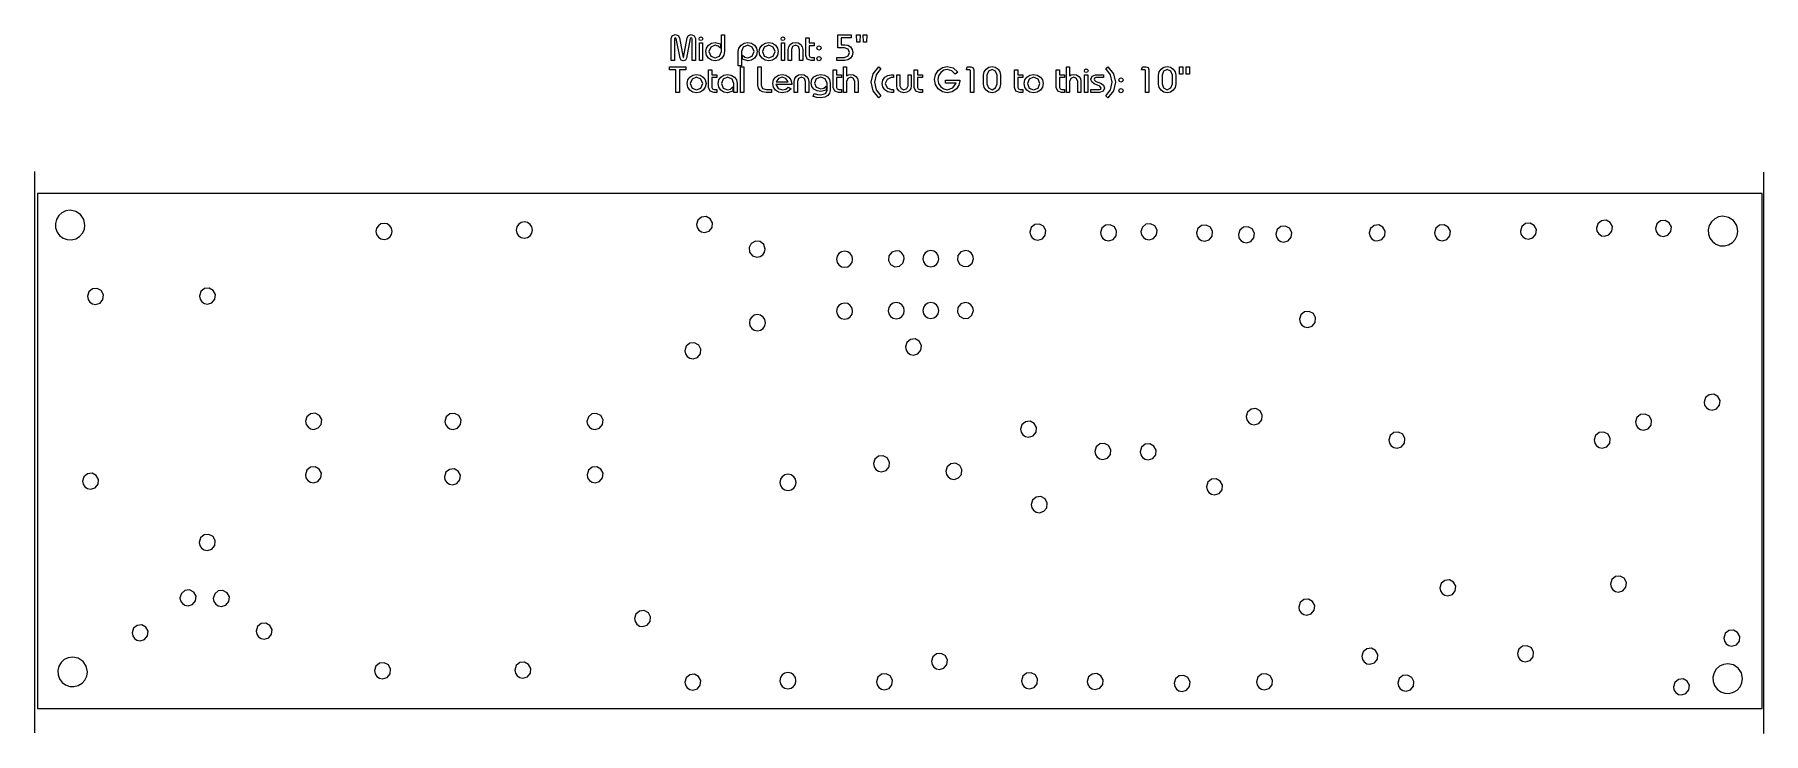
# Model space of a CAD drawing. Extents: x 17 to 271, y 795 to 897.
import ezdxf

# ---------------------------------------------------------------- set-up
doc = ezdxf.new("R2010")
doc.units = 0

msp = doc.modelspace()

# ---------------------------------------------------------------- linework, layer by layer
at = {"layer": 'cut_line_FIRST', "color": 7}
msp.add_lwpolyline([(270.73, 877.127113), (270.73, 794.6467)], dxfattribs=at)
at = {"layer": 'cut_line_LAST', "color": 7}
msp.add_lwpolyline([(16.668261, 877.230043), (16.668261, 794.74963)], dxfattribs=at)
at = {"layer": 'Layer 1', "color": 7}
for points in [[(110.21187, 893.528698), (110.21187, 896.743324), (110.3855, 897.158115), (110.82441, 897.326925), (111.22473, 897.203934), (111.4273, 896.856668), (111.96508, 893.974839), (111.99398, 893.950719), (112.02288, 893.974839), (112.56066, 896.856668), (112.76082, 897.203934), (113.16355, 897.326925), (113.60005, 897.158115), (113.77609, 896.743324), (113.77609, 893.528698), (113.28172, 893.528698), (113.28172, 896.724032), (113.24312, 896.818082), (113.14902, 896.856672), (113.01639, 896.733682), (112.47137, 893.851853), (112.30738, 893.579345), (111.99388, 893.480475), (111.67796, 893.579345), (111.51639, 893.851853), (110.97137, 896.733682), (110.83874, 896.856672), (110.74464, 896.818082), (110.70604, 896.724032), (110.70604, 893.528698), (110.21187, 893.528698)], [(114.59128, 896.991716), (114.78662, 896.909726), (114.86862, 896.7168), (114.78662, 896.519051), (114.59128, 896.439471), (114.39595, 896.519051), (114.31635, 896.7168), (114.39595, 896.909726), (114.59128, 896.991716), (114.59128, 896.991716)], [(115.75848, 894.823713), (116.02858, 894.170177), (116.68212, 893.90008), (117.33324, 894.170177), (117.60575, 894.823713), (117.60575, 897.276282), (118.076, 897.276282), (118.076, 894.823713), (117.974112, 894.296784), (117.66845, 893.863907), (117.21749, 893.579341), (116.68212, 893.480471), (116.14434, 893.579341), (115.69578, 893.863907), (115.390118, 894.296784), (115.28823, 894.823713), (115.390118, 895.351244), (115.69578, 895.78593), (116.14434, 896.068084), (116.68212, 896.166954), (117.45864, 895.94509), (117.45864, 895.322904), (117.12826, 895.631585), (116.68212, 895.747341), (116.02858, 895.474833), (115.75848, 894.823709), (115.75848, 894.823713)], [(126.64432, 896.991716), (126.83966, 896.909726), (126.92166, 896.7168), (126.83966, 896.519051), (126.64432, 896.439471), (126.44898, 896.519051), (126.36938, 896.7168), (126.44898, 896.909726), (126.64432, 896.991716), (126.64432, 896.991716)], [(134.68933, 895.395255), (134.68933, 897.276282), (136.65476, 897.276282), (136.65476, 896.832552), (135.1837, 896.832552), (135.1837, 895.838985), (135.72148, 895.838985), (136.19294, 895.756388), (136.58, 895.508599), (136.840452, 895.138422), (136.92727, 894.683841), (136.840452, 894.228657), (136.58, 893.856672), (136.19294, 893.610691), (135.72148, 893.528698), (134.57598, 893.528698), (134.57598, 893.972428), (135.70701, 893.972428), (136.21585, 894.184646), (136.43289, 894.683841), (136.21585, 895.185448), (135.70701, 895.395255), (134.68933, 895.395255)], [(137.52051, 896.210367), (137.47711, 897.276282), (138.01007, 897.276282), (137.96427, 896.210367), (137.52051, 896.210367)], [(138.49961, 896.210367), (138.45381, 897.276282), (138.98677, 897.276282), (138.94337, 896.210367), (138.49961, 896.210367)], [(114.35977, 893.528698), (114.35977, 896.116315), (114.83003, 896.116315), (114.83003, 893.528698), (114.35977, 893.528698)], [(121.47391, 895.747345), (120.82037, 895.474837), (120.55028, 894.823713), (120.55028, 892.737703), (120.08002, 892.737703), (120.08002, 894.823713), (120.18372, 895.347024), (120.48758, 895.781107), (120.93613, 896.065672), (121.47391, 896.166958), (122.00928, 896.068088), (122.46024, 895.785934), (122.76591, 895.351248), (122.8678, 894.823717), (122.76591, 894.296788), (122.46024, 893.863911), (122.00928, 893.579345), (121.47391, 893.480475), (120.69738, 893.697516), (120.69738, 894.319702), (121.03018, 894.013432), (121.47391, 893.900088), (122.12504, 894.170185), (122.39754, 894.823721), (122.12504, 895.474845), (121.47391, 895.747353), (121.47391, 895.747345)], [(124.5559, 896.166958), (125.09127, 896.068088), (125.54223, 895.785934), (125.8479, 895.351248), (125.94979, 894.823717), (125.8479, 894.296788), (125.54223, 893.863911), (125.09127, 893.579345), (124.5559, 893.480475), (124.01812, 893.579345), (123.56957, 893.863911), (123.2639, 894.296788), (123.16201, 894.823717), (123.2639, 895.351248), (123.56957, 895.785934), (124.01812, 896.068088), (124.5559, 896.166958), (124.5559, 896.166958)], [(123.63227, 894.823713), (123.90236, 894.170177), (124.5559, 893.90008), (125.20702, 894.170177), (125.47953, 894.823713), (125.20702, 895.474837), (124.5559, 895.747345), (123.90236, 895.474837), (123.63227, 894.823713), (123.63227, 894.823713)], [(126.41281, 893.528698), (126.41281, 896.116315), (126.88307, 896.116315), (126.88307, 893.528698), (126.41281, 893.528698)], [(127.88628, 895.144452), (127.88628, 893.528698), (127.41603, 893.528698), (127.41603, 895.144452), (127.4932, 895.544773), (127.72471, 895.872747), (128.070165, 896.093405), (128.48917, 896.166958), (128.904567, 896.093405), (129.24882, 895.872747), (129.482137, 895.543567), (129.55991, 895.144452), (129.55991, 893.528698), (129.08966, 893.528698), (129.08966, 895.144452), (128.91361, 895.568888), (128.48917, 895.747345), (128.06233, 895.568888), (127.88628, 895.144452), (127.88628, 895.144452)], [(130.00364, 896.832552), (130.4739, 896.832552), (130.4739, 896.116315), (131.2239, 896.116315), (131.2239, 895.696702), (130.4739, 895.696702), (130.4739, 894.249758), (130.5776, 894.035129), (130.84046, 893.948309), (131.2239, 893.948309), (131.2239, 893.528695), (130.78981, 893.528695), (130.22068, 893.728856), (130.00364, 894.240109), (130.00364, 896.832552)], [(131.93772, 895.672586), (132.15959, 895.578536), (132.25359, 895.356671), (132.15959, 895.132395), (131.93772, 895.040755), (131.71345, 895.132395), (131.62185, 895.356671), (131.71345, 895.578536), (131.93772, 895.672586), (131.93772, 895.672586)], [(110.9281, 888.836743), (110.9281, 892.155067), (109.97071, 892.155067), (109.97071, 892.584327), (112.37987, 892.584327), (112.37987, 892.155067), (111.42248, 892.155067), (111.42248, 888.836743), (110.9281, 888.836743)], [(115.70784, 892.140597), (116.1781, 892.140597), (116.1781, 891.42436), (116.9281, 891.42436), (116.9281, 891.004747), (116.1781, 891.004747), (116.1781, 889.557804), (116.2818, 889.343174), (116.54466, 889.256354), (116.9281, 889.256354), (116.9281, 888.83674), (116.49401, 888.83674), (115.92488, 889.036901), (115.70784, 889.548154), (115.70784, 892.140597)], [(120.40558, 888.836743), (120.40558, 892.584327), (120.87584, 892.584327), (120.87584, 888.836743), (120.40558, 888.836743)], [(122.97391, 889.902658), (122.97391, 892.584327), (123.46828, 892.584327), (123.46828, 889.902658), (123.646132, 889.425167), (124.17969, 889.266003), (124.97069, 889.266003), (124.97069, 888.836743), (124.17969, 888.836743), (123.656385, 888.904267), (123.27777, 889.10684), (123.049875, 889.442048), (122.97391, 889.902658), (122.97391, 889.902658)], [(131.93772, 894.112299), (132.15959, 894.018249), (132.25359, 893.796384), (132.15959, 893.572108), (131.93772, 893.480468), (131.71345, 893.572108), (131.62185, 893.796384), (131.71345, 894.018249), (131.93772, 894.112299), (131.93772, 894.112299)], [(134.04061, 892.140594), (134.51087, 892.140594), (134.51087, 891.424357), (135.26087, 891.424357), (135.26087, 891.004744), (134.51087, 891.004744), (134.51087, 889.557801), (134.61457, 889.343171), (134.87743, 889.256351), (135.26087, 889.256351), (135.26087, 888.836737), (134.82679, 888.836737), (134.25765, 889.036898), (134.04061, 889.548151), (134.04061, 892.140594)], [(135.53097, 888.83674), (135.53097, 892.584324), (136.00122, 892.584324), (136.00122, 891.248313), (136.25444, 891.409888), (136.60412, 891.474998), (137.01951, 891.401445), (137.36376, 891.180787), (137.597078, 890.851607), (137.67485, 890.452492), (137.67485, 888.836738), (137.2046, 888.836738), (137.2046, 890.452492), (137.02855, 890.876929), (136.60412, 891.055385), (136.17727, 890.876929), (136.00122, 890.452492), (136.00122, 888.836738), (135.53097, 888.83674)], [(141.02453, 892.319051), (140.320948, 891.423152), (140.08642, 890.317446), (140.320948, 889.213549), (141.02453, 888.313429), (140.71826, 888.045745), (139.891693, 889.081515), (139.61617, 890.317446), (139.891693, 891.552171), (140.71826, 892.584324), (141.02453, 892.319051)], [(145.94655, 892.140594), (146.4168, 892.140594), (146.4168, 891.424357), (147.1668, 891.424357), (147.1668, 891.004744), (146.4168, 891.004744), (146.4168, 889.557801), (146.5205, 889.343171), (146.78336, 889.256351), (147.1668, 889.256351), (147.1668, 888.836737), (146.73272, 888.836737), (146.16359, 889.036898), (145.94655, 889.548151), (145.94655, 892.140594)], [(148.93448, 890.70812), (149.07435, 891.436415), (149.47226, 892.058601), (150.07757, 892.485449), (150.79622, 892.634967), (151.64991, 892.422748), (152.32274, 891.805386), (151.94171, 891.530467), (151.44493, 892.01037), (150.79622, 892.191237), (150.2729, 892.077894), (149.82918, 891.754743), (149.52773, 891.272428), (149.42403, 890.70812), (149.52773, 890.143813), (149.82918, 889.66391), (150.2729, 889.343171), (150.79622, 889.232238), (151.58721, 889.502334), (152.07917, 890.179986), (150.54541, 890.179986), (150.54541, 890.623715), (152.6483, 890.623715), (152.6483, 890.534485), (152.51084, 889.909888), (152.12982, 889.347992), (151.51728, 888.933201), (150.79622, 888.788507), (150.07033, 888.935613), (149.46503, 889.362461), (149.07194, 889.979824), (148.93448, 890.708118), (148.93448, 890.70812)], [(154.18689, 892.065836), (154.12659, 892.140596), (153.61775, 892.140596), (153.7335, 892.584326), (154.24717, 892.584326), (154.5655, 892.466159), (154.68125, 892.14542), (154.68125, 888.836742), (154.18688, 888.836742), (154.18689, 892.065836)], [(158.62418, 890.042532), (158.52768, 889.56504), (158.25517, 889.157485), (157.84761, 888.882565), (157.37012, 888.788515), (156.89022, 888.882565), (156.48508, 889.155073), (156.21016, 889.562629), (156.11616, 890.042532), (156.11616, 891.380954), (156.21016, 891.860857), (156.48508, 892.268413), (156.89022, 892.538509), (157.37012, 892.634969), (157.84761, 892.538509), (158.25517, 892.268413), (158.52768, 891.860857), (158.62418, 891.380954), (158.62418, 890.042532)], [(158.12981, 890.066642), (158.12981, 891.349599), (157.90071, 891.935611), (157.37016, 892.191237), (156.83962, 891.933199), (156.61052, 891.349599), (156.61052, 890.066642), (156.83721, 889.485453), (157.37016, 889.232238), (157.90071, 889.485453), (158.12981, 890.066642), (158.12981, 890.066642)], [(160.67402, 892.140599), (161.14427, 892.140599), (161.14427, 891.424362), (161.89427, 891.424362), (161.89427, 891.004749), (161.14427, 891.004749), (161.14427, 889.557806), (161.24797, 889.343176), (161.51083, 889.256356), (161.89427, 889.256356), (161.89427, 888.836742), (161.46019, 888.836742), (160.89106, 889.036903), (160.67402, 889.548156), (160.67402, 892.140599)], [(166.80665, 892.140599), (167.2769, 892.140599), (167.2769, 891.424362), (168.0269, 891.424362), (168.0269, 891.004749), (167.2769, 891.004749), (167.2769, 889.557806), (167.3806, 889.343176), (167.64346, 889.256356), (168.0269, 889.256356), (168.0269, 888.836742), (167.59282, 888.836742), (167.02369, 889.036903), (166.80665, 889.548156), (166.80665, 892.140599)], [(168.297, 888.836745), (168.297, 892.584329), (168.76725, 892.584329), (168.76725, 891.248318), (169.02047, 891.409893), (169.37014, 891.475003), (169.785538, 891.40145), (170.12979, 891.180792), (170.363108, 890.851612), (170.44088, 890.452497), (170.44088, 888.836743), (169.97063, 888.836743), (169.97063, 890.452497), (169.79458, 890.876934), (169.37014, 891.05539), (168.9433, 890.876934), (168.76725, 890.452497), (168.76725, 888.836743), (168.297, 888.836745)], [(171.21018, 892.299763), (171.40551, 892.217773), (171.48751, 892.024847), (171.40551, 891.827098), (171.21018, 891.747518), (171.01484, 891.827098), (170.93524, 892.024847), (171.01484, 892.217773), (171.21018, 892.299763), (171.21018, 892.299763)], [(174.08718, 892.319056), (174.39345, 892.584329), (175.220018, 891.552176), (175.49554, 890.317451), (175.220018, 889.08152), (174.39345, 888.04575), (174.08718, 888.313434), (174.790755, 889.213554), (175.02528, 890.317451), (174.790755, 891.423157), (174.08718, 892.319056), (174.08718, 892.319056)], [(179.92801, 892.065841), (179.86771, 892.140601), (179.35887, 892.140601), (179.47463, 892.584331), (179.98829, 892.584331), (180.30662, 892.466164), (180.42237, 892.145425), (180.42237, 888.836747), (179.928, 888.836747), (179.92801, 892.065841)], [(184.3653, 890.042537), (184.2688, 889.565045), (183.99629, 889.15749), (183.58874, 888.88257), (183.11125, 888.78852), (182.63134, 888.88257), (182.2262, 889.155078), (181.95128, 889.562634), (181.85718, 890.042537), (181.85718, 891.380959), (181.95128, 891.860862), (182.2262, 892.268418), (182.63134, 892.538514), (183.11125, 892.634974), (183.58874, 892.538514), (183.99629, 892.268418), (184.2688, 891.860862), (184.3653, 891.380959), (184.3653, 890.042537)], [(183.87093, 890.066647), (183.87093, 891.349604), (183.64183, 891.935616), (183.11129, 892.191242), (182.58074, 891.933204), (182.35164, 891.349604), (182.35164, 890.066647), (182.57833, 889.485458), (183.11129, 889.232243), (183.64183, 889.485458), (183.87093, 890.066647), (183.87093, 890.066647)], [(184.94408, 891.518419), (184.90068, 892.584334), (185.43364, 892.584334), (185.38784, 891.518419), (184.94408, 891.518419)], [(185.92318, 891.518419), (185.87738, 892.584334), (186.41034, 892.584334), (186.36694, 891.518419), (185.92318, 891.518419)], [(113.94498, 891.475003), (114.48035, 891.376133), (114.93131, 891.093979), (115.23698, 890.659293), (115.33887, 890.131762), (115.23698, 889.604834), (114.93131, 889.171956), (114.48035, 888.88739), (113.94498, 888.78852), (113.4072, 888.88739), (112.95865, 889.171956), (112.65298, 889.604834), (112.55109, 890.131762), (112.65298, 890.659293), (112.95865, 891.093979), (113.4072, 891.376133), (113.94498, 891.475003), (113.94498, 891.475003)], [(113.02135, 890.131758), (113.29145, 889.478222), (113.94498, 889.208126), (114.59611, 889.478222), (114.86861, 890.131758), (114.59611, 890.782882), (113.94498, 891.05539), (113.29145, 890.782882), (113.02135, 890.131758), (113.02135, 890.131758)], [(118.51732, 891.05539), (117.86379, 890.782882), (117.59369, 890.131758), (117.86379, 889.478222), (118.51732, 889.208126), (118.95623, 889.319058), (119.29385, 889.627739), (119.29385, 889.005553), (118.51732, 888.788512), (117.97954, 888.887382), (117.53099, 889.171948), (117.22532, 889.604825), (117.12343, 890.131754), (117.22532, 890.659285), (117.53099, 891.093971), (117.97954, 891.376125), (118.51732, 891.474995), (119.05269, 891.376125), (119.50366, 891.093971), (119.809323, 890.659285), (119.91121, 890.131754), (119.91121, 888.836739), (119.44095, 888.836739), (119.44095, 890.131754), (119.16845, 890.782878), (118.51732, 891.055386), (118.51732, 891.05539)], [(126.56715, 889.208126), (127.06876, 889.314235), (127.42326, 889.61327), (127.83805, 889.376936), (127.31293, 888.935618), (126.53339, 888.788512), (125.99561, 888.887382), (125.54706, 889.169536), (125.24139, 889.603619), (125.1395, 890.129342), (125.24139, 890.656873), (125.54706, 891.091559), (125.99561, 891.376125), (126.53339, 891.474995), (127.06876, 891.376125), (127.51972, 891.091559), (127.82539, 890.656873), (127.92728, 890.129342), (127.92728, 889.982236), (125.6194, 889.982236), (125.93532, 889.427575), (126.56715, 889.208122), (126.56715, 889.208126)], [(125.64834, 890.401854), (127.41844, 890.401854), (127.08564, 890.87211), (126.53339, 891.05539), (125.98355, 890.87211), (125.64834, 890.401854), (125.64834, 890.401854)], [(128.7665, 890.452494), (128.7665, 888.83674), (128.29625, 888.83674), (128.29625, 890.452494), (128.37342, 890.852815), (128.60493, 891.180789), (128.950388, 891.401447), (129.3694, 891.475), (129.78479, 891.401447), (130.12904, 891.180789), (130.362365, 890.851609), (130.44014, 890.452494), (130.44014, 888.83674), (129.96988, 888.83674), (129.96988, 890.452494), (129.79383, 890.876931), (129.3694, 891.055387), (128.94255, 890.876931), (128.7665, 890.452494), (128.7665, 890.452494)], [(142.56311, 891.004744), (141.94575, 890.749117), (141.69012, 890.131755), (141.94575, 889.511981), (142.56311, 889.256354), (142.9152, 889.256354), (142.9152, 888.83674), (142.56311, 888.83674), (142.043415, 888.936218), (141.61295, 889.210534), (141.318132, 889.62653), (141.21986, 890.131755), (141.318132, 890.637582), (141.61295, 891.055387), (142.045825, 891.332114), (142.56311, 891.424357), (142.9152, 891.424357), (142.9152, 891.004744), (142.56311, 891.004744)], [(145.03256, 889.811016), (145.03256, 891.42436), (145.50281, 891.42436), (145.50281, 889.811019), (145.42564, 889.410095), (145.19413, 889.080312), (144.849277, 888.861462), (144.43208, 888.788512), (144.013068, 888.861462), (143.66761, 889.080312), (143.4361, 889.410095), (143.35893, 889.811019), (143.35893, 891.42436), (143.82918, 891.42436), (143.82918, 889.811019), (144.00523, 889.38417), (144.43208, 889.208126), (144.85651, 889.38417), (145.03256, 889.811019), (145.03256, 889.811016)], [(163.4835, 891.475005), (164.01887, 891.376135), (164.46983, 891.093981), (164.7755, 890.659295), (164.87739, 890.131764), (164.7755, 889.604836), (164.46983, 889.171958), (164.01887, 888.887392), (163.4835, 888.788522), (162.94572, 888.887392), (162.49717, 889.171958), (162.1915, 889.604836), (162.08961, 890.131764), (162.1915, 890.659295), (162.49717, 891.093981), (162.94572, 891.376135), (163.4835, 891.475005), (163.4835, 891.475005)], [(162.55987, 890.13176), (162.82996, 889.478224), (163.4835, 889.208128), (164.13462, 889.478224), (164.40713, 890.13176), (164.13462, 890.782884), (163.4835, 891.055392), (162.82996, 890.782884), (162.55987, 890.13176), (162.55987, 890.13176)], [(170.97867, 888.836745), (170.97867, 891.42436), (171.44892, 891.42436), (171.44892, 888.836743), (170.97867, 888.836745)], [(173.20213, 889.750731), (172.36291, 890.105232), (172.017452, 890.37352), (171.9023, 890.792531), (172.09763, 891.238671), (172.57513, 891.424362), (173.7568, 891.424362), (173.7568, 891.004749), (172.60406, 891.004749), (172.44008, 890.942049), (172.37258, 890.792532), (172.42078, 890.611664), (172.58477, 890.495908), (173.39988, 890.151053), (173.767043, 889.876737), (173.88943, 889.468578), (173.68204, 889.020026), (173.17319, 888.836746), (171.90712, 888.836746), (171.90712, 889.25636), (173.14184, 889.25636), (173.33718, 889.31665), (173.41918, 889.468579), (173.20213, 889.750733), (173.20213, 889.750731)], [(176.31788, 890.980633), (176.53975, 890.886583), (176.63385, 890.664718), (176.53975, 890.440442), (176.31788, 890.348802), (176.09361, 890.440442), (176.00201, 890.664718), (176.09361, 890.886583), (176.31788, 890.980633), (176.31788, 890.980633)], [(176.31788, 889.420346), (176.53975, 889.326296), (176.63385, 889.104431), (176.53975, 888.880155), (176.31788, 888.788515), (176.09361, 888.880155), (176.00201, 889.104431), (176.09361, 889.326296), (176.31788, 889.420346), (176.31788, 889.420346)], [(17.083397, 798.289894), (270.544885, 798.289894), (270.544885, 873.955903), (17.083397, 873.955903), (17.083397, 798.289894)]]:
    msp.add_lwpolyline(points, dxfattribs=at)
msp.add_lwpolyline([(132.203, 891.055387), (131.54222, 890.816641), (131.27936, 890.208925), (131.53981, 889.606032), (132.203, 889.369698), (132.65878, 889.466158), (132.97952, 889.7459), (132.97952, 889.167123), (132.203, 888.950081), (131.650143, 889.038103), (131.20219, 889.302171), (130.90738, 889.706109), (130.80911, 890.208922), (130.90738, 890.713544), (131.20219, 891.118085), (131.650143, 891.385769), (132.203, 891.474997), (132.755247, 891.385769), (133.20139, 891.118085), (133.498007, 890.713544), (133.59688, 890.208922), (133.59688, 889.087541), (133.50278, 888.708924), (133.23992, 888.38095), (132.781723, 888.129544), (132.20295, 888.045742), (131.62899, 888.101212), (131.08156, 888.243495), (131.2142, 888.653462), (131.70616, 888.520825), (132.20295, 888.465355), (132.88783, 888.665516), (133.12658, 889.087541), (133.12658, 890.208922), (132.86372, 890.816638), (132.203, 891.05539), (132.203, 891.055387)], close=True, dxfattribs=at)
at = {"layer": 'Layer 1', "color": 18}
for points in [[(124.014956, 865.8121), (123.815248, 866.47045), (123.283437, 866.906896), (122.598776, 866.974329), (121.992037, 866.65002), (121.667729, 866.043281), (121.735162, 865.35862), (122.171608, 864.826809), (122.829958, 864.627101), (123.291213, 864.720224), (123.667878, 864.974179), (123.921833, 865.350845), (124.014956, 865.8121), (124.014956, 865.8121)], [(135.703958, 865.502945), (135.242703, 865.409822), (134.866038, 865.155867), (134.612083, 864.779201), (134.51896, 864.317947), (134.612083, 863.856692), (134.866038, 863.480026), (135.242703, 863.226071), (135.703958, 863.132948), (136.165213, 863.226071), (136.541879, 863.480026), (136.795834, 863.856692), (136.888957, 864.317947), (136.798754, 864.771426), (136.541879, 865.155867), (136.157437, 865.412742), (135.703958, 865.502945), (135.703958, 865.502945)], [(143.294897, 865.56999), (142.636547, 865.370282), (142.200101, 864.838471), (142.132668, 864.15381), (142.456977, 863.547071), (143.063716, 863.222763), (143.748377, 863.290196), (144.280188, 863.726642), (144.479896, 864.384992), (144.389693, 864.838471), (144.132818, 865.222912), (143.748377, 865.479788), (143.294897, 865.56999), (143.294897, 865.56999)], [(148.379204, 865.58322), (147.917949, 865.490096), (147.541283, 865.236142), (147.287328, 864.859476), (147.194205, 864.398221), (147.287328, 863.936966), (147.541283, 863.560301), (147.917949, 863.306346), (148.379204, 863.213222), (148.840458, 863.306346), (149.217124, 863.560301), (149.471079, 863.936966), (149.564202, 864.398221), (149.473999, 864.8517), (149.217124, 865.236142), (148.832683, 865.493017), (148.379204, 865.58322), (148.379204, 865.58322)], [(153.463563, 865.582108), (152.805213, 865.3824), (152.368767, 864.850589), (152.301334, 864.165928), (152.625642, 863.559189), (153.232381, 863.234881), (153.917042, 863.302314), (154.448853, 863.73876), (154.648561, 864.39711), (154.555438, 864.858365), (154.301483, 865.23503), (153.924818, 865.488985), (153.463563, 865.582108), (153.463563, 865.582108)], [(135.703958, 857.882928), (135.242703, 857.789805), (134.866038, 857.53585), (134.612083, 857.159185), (134.51896, 856.69793), (134.612083, 856.236675), (134.866038, 855.860009), (135.242703, 855.606054), (135.703958, 855.512931), (136.165213, 855.606054), (136.541879, 855.860009), (136.795834, 856.236675), (136.888957, 856.69793), (136.798754, 857.151409), (136.541879, 857.53585), (136.157437, 857.792726), (135.703958, 857.882928), (135.703958, 857.882928)], [(143.297279, 857.941613), (142.836024, 857.84849), (142.459358, 857.594535), (142.205403, 857.217869), (142.11228, 856.756614), (142.205403, 856.295359), (142.459358, 855.918694), (142.836024, 855.664739), (143.297279, 855.571616), (143.758533, 855.664739), (144.135199, 855.918694), (144.389154, 856.295359), (144.482277, 856.756614), (144.392074, 857.210093), (144.135199, 857.594535), (143.750758, 857.85141), (143.297279, 857.941613), (143.297279, 857.941613)], [(148.379204, 857.962118), (147.917949, 857.868995), (147.541283, 857.61504), (147.287328, 857.238374), (147.194205, 856.777119), (147.287328, 856.315864), (147.541283, 855.939199), (147.917949, 855.685244), (148.379204, 855.592121), (148.840458, 855.685244), (149.217124, 855.939199), (149.471079, 856.315864), (149.564202, 856.777119), (149.473999, 857.230599), (149.217124, 857.61504), (148.832683, 857.871915), (148.379204, 857.962118), (148.379204, 857.962118)], [(153.440967, 857.962118), (152.782618, 857.76241), (152.346172, 857.230599), (152.278738, 856.545938), (152.603047, 855.939199), (153.209786, 855.61489), (153.894447, 855.682323), (154.426258, 856.118769), (154.625966, 856.777119), (154.535763, 857.230599), (154.278888, 857.61504), (153.894447, 857.871915), (153.440967, 857.962118), (153.440967, 857.962118)], [(124.077874, 854.991898), (123.984751, 855.453153), (123.730796, 855.829819), (123.354131, 856.083774), (122.892876, 856.176897), (122.431621, 856.083774), (122.054955, 855.829819), (121.801, 855.453153), (121.707877, 854.991898), (121.801, 854.530644), (122.054955, 854.153978), (122.431621, 853.900023), (122.892876, 853.8069), (123.346355, 853.897103), (123.730796, 854.153978), (123.987672, 854.538419), (124.077874, 854.991898), (124.077874, 854.991898)]]:
    msp.add_lwpolyline(points, dxfattribs=at)
at = {"layer": 'milled_holes', "color": 18}
for points in [[(21.894455, 871.52134), (21.254654, 871.425535), (20.682221, 871.153613), (20.211937, 870.728814), (19.878584, 870.174378), (19.722255, 869.546616), (19.754417, 868.913697), (19.966911, 868.316648), (20.351574, 867.796496), (20.871726, 867.411833), (21.468775, 867.199339), (22.101694, 867.167177), (22.729456, 867.323506), (23.283892, 867.656859), (23.708691, 868.127143), (23.980613, 868.699576), (24.076418, 869.339377), (23.910326, 870.174378), (23.437336, 870.882258), (22.729456, 871.355248), (21.894455, 871.52134), (21.894455, 871.52134)], [(68.029366, 867.210671), (68.492568, 867.304187), (68.870823, 867.559214), (69.12585, 867.937469), (69.219366, 868.400671), (69.12585, 868.863873), (68.870823, 869.242128), (68.492568, 869.497155), (68.029366, 869.590671), (67.566164, 869.497155), (67.187909, 869.242128), (66.932882, 868.863873), (66.839366, 868.400671), (66.929949, 867.945278), (67.187909, 867.559214), (67.573973, 867.301254), (68.029366, 867.210671), (68.029366, 867.210671)], [(88.639145, 867.412347), (89.102347, 867.505863), (89.480602, 867.76089), (89.735629, 868.139145), (89.829145, 868.602347), (89.735629, 869.065549), (89.480602, 869.443804), (89.102347, 869.698831), (88.639145, 869.792347), (88.175943, 869.698831), (87.797688, 869.443804), (87.542661, 869.065549), (87.449145, 868.602347), (87.539728, 868.146954), (87.797688, 867.76089), (88.183752, 867.50293), (88.639145, 867.412347), (88.639145, 867.412347)], [(115.13114, 868.230302), (115.792269, 868.430853), (116.230557, 868.964909), (116.298275, 869.65246), (115.972597, 870.261759), (115.363298, 870.587437), (114.675747, 870.519719), (114.141691, 870.081431), (113.94114, 869.420302), (114.031723, 868.964909), (114.289683, 868.578845), (114.675747, 868.320885), (115.13114, 868.230302), (115.13114, 868.230302)], [(164.10341, 867.128373), (164.764539, 867.328924), (165.202827, 867.86298), (165.270545, 868.550531), (164.944867, 869.15983), (164.335568, 869.485508), (163.648017, 869.41779), (163.113961, 868.979502), (162.91341, 868.318373), (163.003993, 867.86298), (163.261953, 867.476916), (163.648017, 867.218956), (164.10341, 867.128373), (164.10341, 867.128373)], [(174.51479, 867.037553), (175.175919, 867.238104), (175.614207, 867.77216), (175.681925, 868.459711), (175.356247, 869.06901), (174.746948, 869.394688), (174.059397, 869.32697), (173.525341, 868.888682), (173.32479, 868.227553), (173.415373, 867.77216), (173.673333, 867.386096), (174.059397, 867.128136), (174.51479, 867.037553), (174.51479, 867.037553)], [(180.44781, 867.181191), (181.108939, 867.381742), (181.547227, 867.915798), (181.614945, 868.603349), (181.289267, 869.212648), (180.679968, 869.538326), (179.992417, 869.470608), (179.458361, 869.03232), (179.25781, 868.371191), (179.351326, 867.907989), (179.606353, 867.529734), (179.984608, 867.274707), (180.44781, 867.181191), (180.44781, 867.181191)], [(188.62187, 866.990647), (189.282999, 867.191198), (189.721287, 867.725254), (189.789005, 868.412805), (189.463327, 869.022104), (188.854028, 869.347782), (188.166477, 869.280064), (187.632421, 868.841776), (187.43187, 868.180647), (187.522453, 867.725254), (187.780413, 867.33919), (188.166477, 867.08123), (188.62187, 866.990647), (188.62187, 866.990647)], [(194.75607, 866.743127), (195.417199, 866.943678), (195.855487, 867.477734), (195.923205, 868.165285), (195.597527, 868.774584), (194.988228, 869.100262), (194.300677, 869.032544), (193.766621, 868.594256), (193.56607, 867.933127), (193.656653, 867.477734), (193.914613, 867.09167), (194.300677, 866.83371), (194.75607, 866.743127), (194.75607, 866.743127)], [(200.25218, 866.831628), (200.913309, 867.032179), (201.351597, 867.566235), (201.419315, 868.253786), (201.093637, 868.863085), (200.484338, 869.188763), (199.796787, 869.121045), (199.262731, 868.682757), (199.06218, 868.021628), (199.155696, 867.558426), (199.410723, 867.180171), (199.788978, 866.925144), (200.25218, 866.831628), (200.25218, 866.831628)], [(213.97679, 866.998612), (214.637919, 867.199163), (215.076207, 867.733219), (215.143925, 868.42077), (214.818247, 869.030069), (214.208948, 869.355747), (213.521397, 869.288029), (212.987341, 868.849741), (212.78679, 868.188612), (212.877373, 867.733219), (213.135333, 867.347155), (213.521397, 867.089195), (213.97679, 866.998612), (213.97679, 866.998612)], [(223.56573, 867.022111), (224.226859, 867.222662), (224.665147, 867.756718), (224.732865, 868.444269), (224.407187, 869.053568), (223.797888, 869.379246), (223.110337, 869.311528), (222.576281, 868.87324), (222.37573, 868.212111), (222.469246, 867.748909), (222.724273, 867.370654), (223.102528, 867.115627), (223.56573, 867.022111), (223.56573, 867.022111)], [(236.2018, 867.263177), (236.862929, 867.463728), (237.301217, 867.997784), (237.368935, 868.685335), (237.043257, 869.294634), (236.433958, 869.620312), (235.746407, 869.552594), (235.212351, 869.114306), (235.0118, 868.453177), (235.102383, 867.997784), (235.360343, 867.61172), (235.746407, 867.35376), (236.2018, 867.263177), (236.2018, 867.263177)], [(247.36699, 867.686997), (248.028119, 867.887548), (248.466407, 868.421604), (248.534125, 869.109155), (248.208447, 869.718454), (247.599148, 870.044132), (246.911597, 869.976414), (246.377541, 869.538126), (246.17699, 868.876997), (246.267573, 868.421604), (246.525533, 868.03554), (246.911597, 867.77758), (247.36699, 867.686997), (247.36699, 867.686997)], [(256.04553, 867.652238), (256.706659, 867.852789), (257.144947, 868.386845), (257.212665, 869.074396), (256.886987, 869.683695), (256.277688, 870.009373), (255.590137, 869.941655), (255.056081, 869.503367), (254.85553, 868.842238), (254.946113, 868.386845), (255.204073, 868.000781), (255.590137, 867.742821), (256.04553, 867.652238), (256.04553, 867.652238)], [(264.78259, 870.628815), (264.142789, 870.53301), (263.570356, 870.261088), (263.100072, 869.836289), (262.766719, 869.281853), (262.61039, 868.654091), (262.642552, 868.021172), (262.855046, 867.424123), (263.239709, 866.903971), (263.759861, 866.519308), (264.35691, 866.306814), (264.989829, 866.274652), (265.617591, 866.430981), (266.172027, 866.764334), (266.596826, 867.234618), (266.868748, 867.807051), (266.964553, 868.446852), (266.798461, 869.281853), (266.325471, 869.989733), (265.617591, 870.462723), (264.78259, 870.628815), (264.78259, 870.628815)], [(25.621487, 857.67888), (26.282616, 857.879431), (26.720904, 858.413487), (26.788622, 859.101038), (26.462944, 859.710337), (25.853645, 860.036015), (25.166094, 859.968297), (24.632038, 859.530009), (24.431487, 858.86888), (24.52207, 858.413487), (24.78003, 858.027423), (25.166094, 857.769463), (25.621487, 857.67888), (25.621487, 857.67888)], [(42.078106, 857.70897), (42.739235, 857.909521), (43.177523, 858.443577), (43.245241, 859.131128), (42.919563, 859.740427), (42.310264, 860.066105), (41.622713, 859.998387), (41.088657, 859.560099), (40.888106, 858.89897), (40.978689, 858.443577), (41.236649, 858.057513), (41.622713, 857.799553), (42.078106, 857.70897), (42.078106, 857.70897)], [(203.76152, 854.2986), (204.422649, 854.499151), (204.860937, 855.033207), (204.928655, 855.720758), (204.602977, 856.330057), (203.993678, 856.655735), (203.306127, 856.588017), (202.772071, 856.149729), (202.57152, 855.4886), (202.662103, 855.033207), (202.920063, 854.647143), (203.306127, 854.389183), (203.76152, 854.2986), (203.76152, 854.2986)], [(113.43479, 849.682542), (114.095919, 849.883093), (114.534207, 850.417149), (114.601925, 851.1047), (114.276247, 851.713999), (113.666948, 852.039677), (112.979397, 851.971959), (112.445341, 851.533671), (112.24479, 850.872542), (112.335373, 850.417149), (112.593333, 850.031085), (112.979397, 849.773125), (113.43479, 849.682542), (113.43479, 849.682542)], [(145.82997, 850.241624), (146.491099, 850.442175), (146.929387, 850.976231), (146.997105, 851.663782), (146.671427, 852.273081), (146.062128, 852.598759), (145.374577, 852.531041), (144.840521, 852.092753), (144.63997, 851.431624), (144.733486, 850.968422), (144.988513, 850.590167), (145.366768, 850.33514), (145.82997, 850.241624), (145.82997, 850.241624)], [(263.18927, 842.127763), (263.850399, 842.328314), (264.288687, 842.86237), (264.356405, 843.549921), (264.030727, 844.15922), (263.421428, 844.484898), (262.733877, 844.41718), (262.199821, 843.978892), (261.99927, 843.317763), (262.089853, 842.86237), (262.347813, 842.476306), (262.733877, 842.218346), (263.18927, 842.127763), (263.18927, 842.127763)], [(57.691044, 839.325273), (58.352173, 839.525824), (58.790461, 840.05988), (58.858179, 840.747431), (58.532501, 841.35673), (57.923202, 841.682408), (57.235651, 841.61469), (56.701595, 841.176402), (56.501044, 840.515273), (56.591627, 840.05988), (56.849587, 839.673816), (57.235651, 839.415856), (57.691044, 839.325273), (57.691044, 839.325273)], [(78.166855, 839.311082), (78.827984, 839.511633), (79.266272, 840.045689), (79.33399, 840.73324), (79.008312, 841.342539), (78.399013, 841.668217), (77.711462, 841.600499), (77.177406, 841.162211), (76.976855, 840.501082), (77.067438, 840.045689), (77.325398, 839.659625), (77.711462, 839.401665), (78.166855, 839.311082), (78.166855, 839.311082)], [(99.034966, 839.311082), (99.696095, 839.511633), (100.134383, 840.045689), (100.202101, 840.73324), (99.876423, 841.342539), (99.267124, 841.668217), (98.579573, 841.600499), (98.045517, 841.162211), (97.844966, 840.501082), (97.935549, 840.045689), (98.193509, 839.659625), (98.579573, 839.401665), (99.034966, 839.311082), (99.034966, 839.311082)], [(195.91064, 840.006059), (196.571769, 840.20661), (197.010057, 840.740666), (197.077775, 841.428217), (196.752097, 842.037516), (196.142798, 842.363194), (195.455247, 842.295476), (194.921191, 841.857188), (194.72064, 841.196059), (194.811223, 840.740666), (195.069183, 840.354602), (195.455247, 840.096642), (195.91064, 840.006059), (195.91064, 840.006059)], [(253.13512, 839.217362), (253.796249, 839.417913), (254.234537, 839.951969), (254.302255, 840.63952), (253.976577, 841.248819), (253.367278, 841.574497), (252.679727, 841.506779), (252.145671, 841.068491), (251.94512, 840.407362), (252.035703, 839.951969), (252.293663, 839.565905), (252.679727, 839.307945), (253.13512, 839.217362), (253.13512, 839.217362)], [(162.74353, 838.159471), (163.404659, 838.360022), (163.842947, 838.894078), (163.910665, 839.581629), (163.584987, 840.190928), (162.975688, 840.516606), (162.288137, 840.448888), (161.754081, 840.0106), (161.55353, 839.349471), (161.644113, 838.894078), (161.902073, 838.508014), (162.288137, 838.250054), (162.74353, 838.159471), (162.74353, 838.159471)], [(216.88721, 836.571519), (217.548339, 836.77207), (217.986627, 837.306126), (218.054345, 837.993677), (217.728667, 838.602976), (217.119368, 838.928654), (216.431817, 838.860936), (215.897761, 838.422648), (215.69721, 837.761519), (215.787793, 837.306126), (216.045753, 836.920062), (216.431817, 836.662102), (216.88721, 836.571519), (216.88721, 836.571519)], [(247.0497, 836.571519), (247.710829, 836.77207), (248.149117, 837.306126), (248.216835, 837.993677), (247.891157, 838.602976), (247.281858, 838.928654), (246.594307, 838.860936), (246.060251, 838.422648), (245.8597, 837.761519), (245.950283, 837.306126), (246.208243, 836.920062), (246.594307, 836.662102), (247.0497, 836.571519), (247.0497, 836.571519)], [(173.66077, 834.896623), (174.321899, 835.097174), (174.760187, 835.63123), (174.827905, 836.318781), (174.502227, 836.92808), (173.892928, 837.253758), (173.205377, 837.18604), (172.671321, 836.747752), (172.47077, 836.086623), (172.561353, 835.63123), (172.819313, 835.245166), (173.205377, 834.987206), (173.66077, 834.896623), (173.66077, 834.896623)], [(180.32877, 834.841783), (180.989899, 835.042334), (181.428187, 835.57639), (181.495905, 836.263941), (181.170227, 836.87324), (180.560928, 837.198918), (179.873377, 837.1312), (179.339321, 836.692912), (179.13877, 836.031783), (179.229353, 835.57639), (179.487313, 835.190326), (179.873377, 834.932366), (180.32877, 834.841783), (180.32877, 834.841783)], [(57.64835, 831.463548), (58.309479, 831.664099), (58.747767, 832.198155), (58.815485, 832.885706), (58.489807, 833.495005), (57.880508, 833.820683), (57.192957, 833.752965), (56.658901, 833.314677), (56.45835, 832.653548), (56.548933, 832.198155), (56.806893, 831.812091), (57.192957, 831.554131), (57.64835, 831.463548), (57.64835, 831.463548)], [(78.076744, 831.157639), (78.737873, 831.35819), (79.176161, 831.892246), (79.243879, 832.579797), (78.918201, 833.189096), (78.308902, 833.514774), (77.621351, 833.447056), (77.087295, 833.008768), (76.886744, 832.347639), (76.977327, 831.892246), (77.235287, 831.506182), (77.621351, 831.248222), (78.076744, 831.157639), (78.076744, 831.157639)], [(99.041092, 831.456773), (99.702221, 831.657324), (100.140509, 832.19138), (100.208227, 832.878931), (99.882549, 833.48823), (99.27325, 833.813908), (98.585699, 833.74619), (98.051643, 833.307902), (97.851092, 832.646773), (97.941675, 832.19138), (98.199635, 831.805316), (98.585699, 831.547356), (99.041092, 831.456773), (99.041092, 831.456773)], [(141.13976, 833.092668), (141.800889, 833.293219), (142.239177, 833.827275), (142.306895, 834.514826), (141.981217, 835.124125), (141.371918, 835.449803), (140.684367, 835.382085), (140.150311, 834.943797), (139.94976, 834.282668), (140.040343, 833.827275), (140.298303, 833.441211), (140.684367, 833.183251), (141.13976, 833.092668), (141.13976, 833.092668)], [(151.78574, 831.978654), (152.446869, 832.179205), (152.885157, 832.713261), (152.952875, 833.400812), (152.627197, 834.010111), (152.017898, 834.335789), (151.330347, 834.268071), (150.796291, 833.829783), (150.59574, 833.168654), (150.686323, 832.713261), (150.944283, 832.327197), (151.330347, 832.069237), (151.78574, 831.978654), (151.78574, 831.978654)], [(24.892204, 830.518205), (25.553333, 830.718756), (25.991621, 831.252812), (26.059339, 831.940363), (25.733661, 832.549662), (25.124362, 832.87534), (24.436811, 832.807622), (23.902755, 832.369334), (23.702204, 831.708205), (23.79572, 831.245003), (24.050747, 830.866748), (24.429002, 830.611721), (24.892204, 830.518205), (24.892204, 830.518205)], [(127.39544, 830.339524), (127.858642, 830.43304), (128.236897, 830.688067), (128.491924, 831.066322), (128.58544, 831.529524), (128.491924, 831.992726), (128.236897, 832.370981), (127.858642, 832.626008), (127.39544, 832.719524), (126.932238, 832.626008), (126.553983, 832.370981), (126.298956, 831.992726), (126.20544, 831.529524), (126.296023, 831.074131), (126.553983, 830.688067), (126.940047, 830.430107), (127.39544, 830.339524), (127.39544, 830.339524)], [(190.06958, 829.701127), (190.730709, 829.901678), (191.168997, 830.435734), (191.236715, 831.123285), (190.911037, 831.732584), (190.301738, 832.058262), (189.614187, 831.990544), (189.080131, 831.552256), (188.87958, 830.891127), (188.970163, 830.435734), (189.228123, 830.04967), (189.614187, 829.79171), (190.06958, 829.701127), (190.06958, 829.701127)], [(164.32916, 827.077195), (164.990289, 827.277746), (165.428577, 827.811802), (165.496295, 828.499353), (165.170617, 829.108652), (164.561318, 829.43433), (163.873767, 829.366612), (163.339711, 828.928324), (163.13916, 828.267195), (163.229743, 827.811802), (163.487703, 827.425738), (163.873767, 827.167778), (164.32916, 827.077195), (164.32916, 827.077195)], [(42.061958, 821.529527), (42.723087, 821.730078), (43.161375, 822.264134), (43.229093, 822.951685), (42.903415, 823.560984), (42.294116, 823.886662), (41.606565, 823.818944), (41.072509, 823.380656), (40.871958, 822.719527), (40.962541, 822.264134), (41.220501, 821.87807), (41.606565, 821.62011), (42.061958, 821.529527), (42.061958, 821.529527)], [(39.225307, 813.376496), (39.886436, 813.577047), (40.324724, 814.111103), (40.392442, 814.798654), (40.066764, 815.407953), (39.457465, 815.733631), (38.769914, 815.665913), (38.235858, 815.227625), (38.035307, 814.566496), (38.12589, 814.111103), (38.38385, 813.725039), (38.769914, 813.467079), (39.225307, 813.376496), (39.225307, 813.376496)], [(44.124947, 813.288514), (44.786076, 813.489065), (45.224364, 814.023121), (45.292082, 814.710672), (44.966404, 815.319971), (44.357105, 815.645649), (43.669554, 815.577931), (43.135498, 815.139643), (42.934947, 814.478514), (43.02553, 814.023121), (43.28349, 813.637057), (43.669554, 813.379097), (44.124947, 813.288514), (44.124947, 813.288514)], [(224.35445, 814.845078), (225.015579, 815.045629), (225.453867, 815.579685), (225.521585, 816.267236), (225.195907, 816.876535), (224.586608, 817.202213), (223.899057, 817.134495), (223.365001, 816.696207), (223.16445, 816.035078), (223.255033, 815.579685), (223.512993, 815.193621), (223.899057, 814.935661), (224.35445, 814.845078), (224.35445, 814.845078)], [(249.43095, 815.404862), (250.092079, 815.605413), (250.530367, 816.139469), (250.598085, 816.82702), (250.272407, 817.436319), (249.663108, 817.761997), (248.975557, 817.694279), (248.441501, 817.255991), (248.24095, 816.594862), (248.334466, 816.13166), (248.589493, 815.753405), (248.967748, 815.498378), (249.43095, 815.404862), (249.43095, 815.404862)], [(203.62871, 812.01935), (204.289839, 812.219901), (204.728127, 812.753957), (204.795845, 813.441508), (204.470167, 814.050807), (203.860868, 814.376485), (203.173317, 814.308767), (202.639261, 813.870479), (202.43871, 813.20935), (202.529293, 812.753957), (202.787253, 812.367893), (203.173317, 812.109933), (203.62871, 812.01935), (203.62871, 812.01935)], [(32.181488, 808.23578), (32.842617, 808.436331), (33.280905, 808.970387), (33.348623, 809.657938), (33.022945, 810.267237), (32.413646, 810.592915), (31.726095, 810.525197), (31.192039, 810.086909), (30.991488, 809.42578), (31.085004, 808.962578), (31.340031, 808.584323), (31.718286, 808.329296), (32.181488, 808.23578), (32.181488, 808.23578)], [(50.409058, 808.48456), (51.070187, 808.685111), (51.508475, 809.219167), (51.576193, 809.906718), (51.250515, 810.516017), (50.641216, 810.841695), (49.953665, 810.773977), (49.419609, 810.335689), (49.219058, 809.67456), (49.309641, 809.219167), (49.567601, 808.833103), (49.953665, 808.575143), (50.409058, 808.48456), (50.409058, 808.48456)], [(106.02718, 810.33606), (106.688309, 810.536611), (107.126597, 811.070667), (107.194315, 811.758218), (106.868637, 812.367517), (106.259338, 812.693195), (105.571787, 812.625477), (105.037731, 812.187189), (104.83718, 811.52606), (104.927763, 811.070667), (105.185723, 810.684603), (105.571787, 810.426643), (106.02718, 810.33606), (106.02718, 810.33606)], [(266.0997, 807.46738), (266.760829, 807.667931), (267.199117, 808.201987), (267.266835, 808.889538), (266.941157, 809.498837), (266.331858, 809.824515), (265.644307, 809.756797), (265.110251, 809.318509), (264.9097, 808.65738), (265.000283, 808.201987), (265.258243, 807.815923), (265.644307, 807.557963), (266.0997, 807.46738), (266.0997, 807.46738)], [(22.252831, 805.871753), (21.61303, 805.775948), (21.040597, 805.504026), (20.570313, 805.079227), (20.23696, 804.524791), (20.080631, 803.897029), (20.112793, 803.26411), (20.325287, 802.667061), (20.70995, 802.146909), (21.230102, 801.762246), (21.827151, 801.549752), (22.46007, 801.51759), (23.087832, 801.673919), (23.642268, 802.007272), (24.067067, 802.477556), (24.338989, 803.049989), (24.434794, 803.68979), (24.268702, 804.524791), (23.795712, 805.232671), (23.087832, 805.705661), (22.252831, 805.871753), (22.252831, 805.871753)], [(149.65067, 804.05039), (150.311799, 804.250941), (150.750087, 804.784997), (150.817805, 805.472548), (150.492127, 806.081847), (149.882828, 806.407525), (149.195277, 806.339807), (148.661221, 805.901519), (148.46067, 805.24039), (148.551253, 804.784997), (148.809213, 804.398933), (149.195277, 804.140973), (149.65067, 804.05039), (149.65067, 804.05039)], [(212.89688, 804.7999), (213.558009, 805.000451), (213.996297, 805.534507), (214.064015, 806.222058), (213.738337, 806.831357), (213.129038, 807.157035), (212.441487, 807.089317), (211.907431, 806.651029), (211.70688, 805.9899), (211.800396, 805.526698), (212.055423, 805.148443), (212.433678, 804.893416), (212.89688, 804.7999), (212.89688, 804.7999)], [(235.78438, 805.1781), (236.445509, 805.378651), (236.883797, 805.912707), (236.951515, 806.600258), (236.625837, 807.209557), (236.016538, 807.535235), (235.328987, 807.467517), (234.794931, 807.029229), (234.59438, 806.3681), (234.684963, 805.912707), (234.942923, 805.526643), (235.328987, 805.268683), (235.78438, 805.1781), (235.78438, 805.1781)], [(67.820976, 802.68085), (68.482105, 802.881401), (68.920393, 803.415457), (68.988111, 804.103008), (68.662433, 804.712307), (68.053134, 805.037985), (67.365583, 804.970267), (66.831527, 804.531979), (66.630976, 803.87085), (66.721559, 803.415457), (66.979519, 803.029393), (67.365583, 802.771433), (67.820976, 802.68085), (67.820976, 802.68085)], [(88.428955, 802.76514), (89.090084, 802.965691), (89.528372, 803.499747), (89.59609, 804.187298), (89.270412, 804.796597), (88.661113, 805.122275), (87.973562, 805.054557), (87.439506, 804.616269), (87.238955, 803.95514), (87.329538, 803.499747), (87.587498, 803.113683), (87.973562, 802.855723), (88.428955, 802.76514), (88.428955, 802.76514)], [(113.40462, 800.98682), (114.065749, 801.187371), (114.504037, 801.721427), (114.571755, 802.408978), (114.246077, 803.018277), (113.636778, 803.343955), (112.949227, 803.276237), (112.415171, 802.837949), (112.21462, 802.17682), (112.305203, 801.721427), (112.563163, 801.335363), (112.949227, 801.077403), (113.40462, 800.98682), (113.40462, 800.98682)], [(127.3727, 801.2027), (127.835902, 801.296216), (128.214157, 801.551243), (128.469184, 801.929498), (128.5627, 802.3927), (128.469184, 802.855902), (128.214157, 803.234157), (127.835902, 803.489184), (127.3727, 803.5827), (126.909498, 803.489184), (126.531243, 803.234157), (126.276216, 802.855902), (126.1827, 802.3927), (126.273283, 801.937307), (126.531243, 801.551243), (126.917307, 801.293283), (127.3727, 801.2027), (127.3727, 801.2027)], [(141.5695, 801.05652), (142.230629, 801.257071), (142.668917, 801.791127), (142.736635, 802.478678), (142.410957, 803.087977), (141.801658, 803.413655), (141.114107, 803.345937), (140.580051, 802.907649), (140.3795, 802.24652), (140.470083, 801.791127), (140.728043, 801.405063), (141.114107, 801.147103), (141.5695, 801.05652), (141.5695, 801.05652)], [(162.89256, 801.20172), (163.553689, 801.402271), (163.991977, 801.936327), (164.059695, 802.623878), (163.734017, 803.233177), (163.124718, 803.558855), (162.437167, 803.491137), (161.903111, 803.052849), (161.70256, 802.39172), (161.796076, 801.928518), (162.051103, 801.550263), (162.429358, 801.295236), (162.89256, 801.20172), (162.89256, 801.20172)], [(172.53183, 801.08609), (173.192959, 801.286641), (173.631247, 801.820697), (173.698965, 802.508248), (173.373287, 803.117547), (172.763988, 803.443225), (172.076437, 803.375507), (171.542381, 802.937219), (171.34183, 802.27609), (171.432413, 801.820697), (171.690373, 801.434633), (172.076437, 801.176673), (172.53183, 801.08609), (172.53183, 801.08609)], [(185.30818, 800.82364), (185.969309, 801.024191), (186.407597, 801.558247), (186.475315, 802.245798), (186.149637, 802.855097), (185.540338, 803.180775), (184.852787, 803.113057), (184.318731, 802.674769), (184.11818, 802.01364), (184.211696, 801.550438), (184.466723, 801.172183), (184.844978, 800.917156), (185.30818, 800.82364), (185.30818, 800.82364)], [(197.41772, 801.05612), (198.078849, 801.256671), (198.517137, 801.790727), (198.584855, 802.478278), (198.259177, 803.087577), (197.649878, 803.413255), (196.962327, 803.345537), (196.428271, 802.907249), (196.22772, 802.24612), (196.318303, 801.790727), (196.576263, 801.404663), (196.962327, 801.146703), (197.41772, 801.05612), (197.41772, 801.05612)], [(218.21013, 800.85278), (218.871259, 801.053331), (219.309547, 801.587387), (219.377265, 802.274938), (219.051587, 802.884237), (218.442288, 803.209915), (217.754737, 803.142197), (217.220681, 802.703909), (217.02013, 802.04278), (217.110713, 801.587387), (217.368673, 801.201323), (217.754737, 800.943363), (218.21013, 800.85278), (218.21013, 800.85278)], [(265.49158, 804.887683), (264.851779, 804.791878), (264.279346, 804.519956), (263.809062, 804.095157), (263.475709, 803.540721), (263.31938, 802.912959), (263.351542, 802.28004), (263.564036, 801.682991), (263.948699, 801.162839), (264.468851, 800.778176), (265.0659, 800.565682), (265.698819, 800.53352), (266.326581, 800.689849), (266.881017, 801.023202), (267.305816, 801.493486), (267.577738, 802.065919), (267.673543, 802.70572), (267.507451, 803.540721), (267.034461, 804.248601), (266.326581, 804.721591), (265.49158, 804.887683), (265.49158, 804.887683)], [(258.68799, 800.29221), (259.349119, 800.492761), (259.787407, 801.026817), (259.855125, 801.714368), (259.529447, 802.323667), (258.920148, 802.649345), (258.232597, 802.581627), (257.698541, 802.143339), (257.49799, 801.48221), (257.588573, 801.026817), (257.846533, 800.640753), (258.232597, 800.382793), (258.68799, 800.29221), (258.68799, 800.29221)]]:
    msp.add_lwpolyline(points, dxfattribs=at)

doc.saveas('drawing.dxf')
